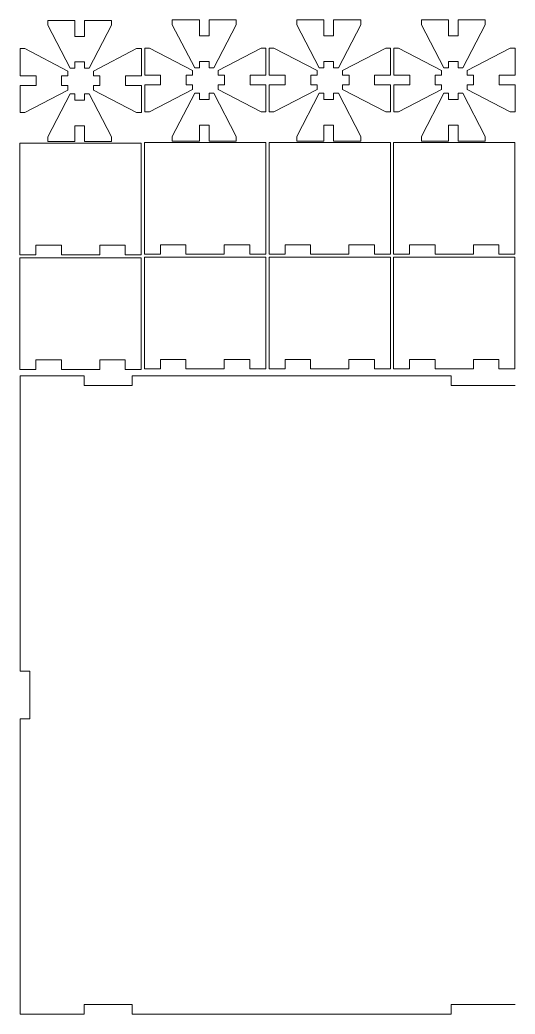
# Model space of a CAD drawing. Header units: millimetres. Extents: x 0 to 641, y 0 to 312.
# Drawn here: x 0.2 to 155.3, y 0.4 to 312 of the extents above; entities that cross this region are included whole.
import ezdxf

# ---------------------------------------------------------------- set-up
doc = ezdxf.new("R2010")
doc.units = ezdxf.units.MM
doc.layers.add('VISIBLE', color=7, linetype='Continuous', lineweight=5, true_color=0xffffff)

msp = doc.modelspace()

# ---------------------------------------------------------------- linework, layer by layer
at = {"layer": 'VISIBLE'}
for p, q in [((17.37, 311.81), (8.87, 311.81)), ((17.37, 311.81), (8.87, 311.81)), ((8.87, 311.81), (8.87, 310.31)), ((17.37, 306.81), (17.37, 311.81)), ((28.87, 311.81), (20.37, 311.81)), ((28.87, 311.81), (20.37, 311.81)), ((20.37, 306.81), (20.37, 311.81)), ((28.87, 311.81), (28.87, 310.31)), ((56.4, 311.97), (47.9, 311.97)), ((56.4, 311.97), (47.9, 311.97)), ((47.9, 311.97), (47.9, 310.47)), ((56.4, 306.97), (56.4, 311.97)), ((67.9, 311.97), (59.4, 311.97)), ((67.9, 311.97), (59.4, 311.97)), ((59.4, 306.97), (59.4, 311.97)), ((67.9, 311.97), (67.9, 310.47)), ((95.41, 311.97), (86.91, 311.97)), ((95.41, 311.97), (86.91, 311.97)), ((86.91, 311.97), (86.91, 310.47)), ((95.41, 306.97), (95.41, 311.97)), ((106.91, 311.97), (98.41, 311.97)), ((106.91, 311.97), (98.41, 311.97)), ((98.41, 306.97), (98.41, 311.97)), ((106.91, 311.97), (106.91, 310.47)), ((134.42, 311.97), (125.92, 311.97)), ((134.42, 311.97), (125.92, 311.97)), ((125.92, 311.97), (125.92, 310.47)), ((134.42, 306.97), (134.42, 311.97)), ((145.92, 311.97), (137.42, 311.97)), ((145.92, 311.97), (137.42, 311.97)), ((137.42, 306.97), (137.42, 311.97)), ((145.92, 311.97), (145.92, 310.47)), ((8.87, 310.31), (15.87, 296.81)), ((28.87, 310.31), (21.87, 296.81)), ((47.9, 310.47), (54.9, 296.97)), ((67.9, 310.47), (60.9, 296.97)), ((86.91, 310.47), (93.91, 296.97)), ((106.91, 310.47), (99.91, 296.97)), ((125.92, 310.47), (132.92, 296.97)), ((145.92, 310.47), (138.92, 296.97)), ((18.87, 306.81), (17.37, 306.81)), ((18.87, 306.81), (20.37, 306.81)), ((57.9, 306.97), (56.4, 306.97)), ((57.9, 306.97), (59.4, 306.97)), ((96.91, 306.97), (95.41, 306.97)), ((96.91, 306.97), (98.41, 306.97)), ((135.92, 306.97), (134.42, 306.97)), ((135.92, 306.97), (137.42, 306.97)), ((0.21, 294.45), (0.21, 302.95)), ((0.21, 302.95), (1.71, 302.95)), ((1.71, 302.95), (15.21, 295.95)), ((36.71, 302.95), (23.21, 295.95)), ((38.21, 302.95), (36.71, 302.95)), ((38.21, 294.45), (38.21, 302.95)), ((38.21, 294.45), (38.21, 302.95)), ((39.24, 294.61), (39.24, 303.11)), ((39.24, 303.11), (40.74, 303.11)), ((40.74, 303.11), (54.24, 296.11)), ((75.74, 303.11), (62.24, 296.11)), ((77.24, 303.11), (75.74, 303.11)), ((77.24, 294.61), (77.24, 303.11)), ((77.24, 294.61), (77.24, 303.11)), ((78.25, 294.61), (78.25, 303.11)), ((78.25, 303.11), (79.75, 303.11)), ((79.75, 303.11), (93.25, 296.11)), ((114.75, 303.11), (101.25, 296.11)), ((116.25, 303.11), (114.75, 303.11)), ((116.25, 294.61), (116.25, 303.11)), ((116.25, 294.61), (116.25, 303.11)), ((117.27, 294.61), (117.27, 303.11)), ((117.27, 303.11), (118.77, 303.11)), ((118.77, 303.11), (132.27, 296.11)), ((153.77, 303.11), (140.27, 296.11)), ((155.27, 303.11), (153.77, 303.11)), ((155.27, 294.61), (155.27, 303.11)), ((155.27, 294.61), (155.27, 303.11)), ((17.37, 296.81), (15.87, 296.81)), ((17.37, 298.81), (17.37, 296.81)), ((18.87, 298.81), (17.37, 298.81)), ((18.87, 298.81), (20.37, 298.81)), ((20.37, 298.81), (20.37, 296.81)), ((20.37, 296.81), (21.87, 296.81)), ((54.24, 294.61), (54.24, 296.11)), ((56.4, 296.97), (54.9, 296.97)), ((56.4, 298.97), (56.4, 296.97)), ((57.9, 298.97), (56.4, 298.97)), ((57.9, 298.97), (59.4, 298.97)), ((59.4, 298.97), (59.4, 296.97)), ((59.4, 296.97), (60.9, 296.97)), ((62.24, 294.61), (62.24, 296.11)), ((93.25, 294.61), (93.25, 296.11)), ((95.41, 296.97), (93.91, 296.97)), ((95.41, 298.97), (95.41, 296.97)), ((96.91, 298.97), (95.41, 298.97)), ((96.91, 298.97), (98.41, 298.97)), ((98.41, 298.97), (98.41, 296.97)), ((98.41, 296.97), (99.91, 296.97)), ((101.25, 294.61), (101.25, 296.11)), ((132.27, 294.61), (132.27, 296.11)), ((134.42, 296.97), (132.92, 296.97)), ((134.42, 298.97), (134.42, 296.97)), ((135.92, 298.97), (134.42, 298.97)), ((135.92, 298.97), (137.42, 298.97)), ((137.42, 298.97), (137.42, 296.97)), ((137.42, 296.97), (138.92, 296.97)), ((140.27, 294.61), (140.27, 296.11)), ((5.21, 294.45), (0.21, 294.45)), ((5.21, 292.95), (5.21, 294.45)), ((5.21, 292.95), (5.21, 291.45)), ((13.21, 292.95), (13.21, 294.45)), ((13.21, 294.45), (15.21, 294.45)), ((13.21, 292.95), (13.21, 291.45)), ((15.21, 294.45), (15.21, 295.95)), ((23.21, 294.45), (23.21, 295.95)), ((25.21, 294.45), (23.21, 294.45)), ((25.21, 292.95), (25.21, 294.45)), ((25.21, 292.95), (25.21, 291.45)), ((33.21, 292.95), (33.21, 294.45)), ((33.21, 294.45), (38.21, 294.45)), ((33.21, 292.95), (33.21, 291.45)), ((44.24, 294.61), (39.24, 294.61)), ((44.24, 293.11), (44.24, 294.61)), ((44.24, 293.11), (44.24, 291.61)), ((52.24, 293.11), (52.24, 294.61)), ((52.24, 294.61), (54.24, 294.61)), ((52.24, 293.11), (52.24, 291.61)), ((64.24, 294.61), (62.24, 294.61)), ((64.24, 293.11), (64.24, 294.61)), ((64.24, 293.11), (64.24, 291.61)), ((72.24, 293.11), (72.24, 294.61)), ((72.24, 294.61), (77.24, 294.61)), ((72.24, 293.11), (72.24, 291.61)), ((83.25, 294.61), (78.25, 294.61)), ((83.25, 293.11), (83.25, 294.61)), ((83.25, 293.11), (83.25, 291.61)), ((91.25, 293.11), (91.25, 294.61)), ((91.25, 294.61), (93.25, 294.61)), ((91.25, 293.11), (91.25, 291.61)), ((103.25, 294.61), (101.25, 294.61)), ((103.25, 293.11), (103.25, 294.61)), ((103.25, 293.11), (103.25, 291.61)), ((111.25, 293.11), (111.25, 294.61)), ((111.25, 294.61), (116.25, 294.61)), ((111.25, 293.11), (111.25, 291.61)), ((122.27, 294.61), (117.27, 294.61)), ((122.27, 293.11), (122.27, 294.61)), ((122.27, 293.11), (122.27, 291.61)), ((130.27, 293.11), (130.27, 294.61)), ((130.27, 294.61), (132.27, 294.61)), ((130.27, 293.11), (130.27, 291.61)), ((142.27, 294.61), (140.27, 294.61)), ((142.27, 293.11), (142.27, 294.61)), ((142.27, 293.11), (142.27, 291.61)), ((150.27, 293.11), (150.27, 294.61)), ((150.27, 294.61), (155.27, 294.61)), ((150.27, 293.11), (150.27, 291.61)), ((5.21, 291.45), (0.21, 291.45)), ((0.21, 282.95), (0.21, 291.45)), ((1.71, 282.95), (15.21, 289.95)), ((13.21, 291.45), (15.21, 291.45)), ((15.21, 291.45), (15.21, 289.95)), ((25.21, 291.45), (23.21, 291.45)), ((23.21, 291.45), (23.21, 289.95)), ((36.71, 282.95), (23.21, 289.95)), ((33.21, 291.45), (38.21, 291.45)), ((38.21, 282.95), (38.21, 291.45)), ((38.21, 282.95), (38.21, 291.45)), ((44.24, 291.61), (39.24, 291.61)), ((39.24, 283.11), (39.24, 291.61)), ((40.74, 283.11), (54.24, 290.11)), ((52.24, 291.61), (54.24, 291.61)), ((54.24, 291.61), (54.24, 290.11)), ((64.24, 291.61), (62.24, 291.61)), ((62.24, 291.61), (62.24, 290.11)), ((75.74, 283.11), (62.24, 290.11)), ((72.24, 291.61), (77.24, 291.61)), ((77.24, 283.11), (77.24, 291.61)), ((77.24, 283.11), (77.24, 291.61)), ((83.25, 291.61), (78.25, 291.61)), ((78.25, 283.11), (78.25, 291.61)), ((79.75, 283.11), (93.25, 290.11)), ((91.25, 291.61), (93.25, 291.61)), ((93.25, 291.61), (93.25, 290.11)), ((103.25, 291.61), (101.25, 291.61)), ((101.25, 291.61), (101.25, 290.11)), ((114.75, 283.11), (101.25, 290.11)), ((111.25, 291.61), (116.25, 291.61)), ((116.25, 283.11), (116.25, 291.61)), ((116.25, 283.11), (116.25, 291.61)), ((122.27, 291.61), (117.27, 291.61)), ((117.27, 283.11), (117.27, 291.61)), ((118.77, 283.11), (132.27, 290.11)), ((130.27, 291.61), (132.27, 291.61)), ((132.27, 291.61), (132.27, 290.11)), ((142.27, 291.61), (140.27, 291.61)), ((140.27, 291.61), (140.27, 290.11)), ((153.77, 283.11), (140.27, 290.11)), ((150.27, 291.61), (155.27, 291.61)), ((155.27, 283.11), (155.27, 291.61)), ((155.27, 283.11), (155.27, 291.61)), ((8.87, 275.31), (15.87, 288.81)), ((17.37, 288.81), (15.87, 288.81)), ((17.37, 286.81), (17.37, 288.81)), ((18.87, 286.81), (17.37, 286.81)), ((18.87, 286.81), (20.37, 286.81)), ((20.37, 288.81), (21.87, 288.81)), ((20.37, 286.81), (20.37, 288.81)), ((28.87, 275.31), (21.87, 288.81)), ((47.9, 275.47), (54.9, 288.97)), ((56.4, 288.97), (54.9, 288.97)), ((56.4, 286.97), (56.4, 288.97)), ((57.9, 286.97), (56.4, 286.97)), ((57.9, 286.97), (59.4, 286.97)), ((59.4, 288.97), (60.9, 288.97)), ((59.4, 286.97), (59.4, 288.97)), ((67.9, 275.47), (60.9, 288.97)), ((86.91, 275.47), (93.91, 288.97)), ((95.41, 288.97), (93.91, 288.97)), ((95.41, 286.97), (95.41, 288.97)), ((96.91, 286.97), (95.41, 286.97)), ((96.91, 286.97), (98.41, 286.97)), ((98.41, 288.97), (99.91, 288.97)), ((98.41, 286.97), (98.41, 288.97)), ((106.91, 275.47), (99.91, 288.97)), ((125.92, 275.47), (132.92, 288.97)), ((134.42, 288.97), (132.92, 288.97)), ((134.42, 286.97), (134.42, 288.97)), ((135.92, 286.97), (134.42, 286.97)), ((135.92, 286.97), (137.42, 286.97)), ((137.42, 288.97), (138.92, 288.97)), ((137.42, 286.97), (137.42, 288.97)), ((145.92, 275.47), (138.92, 288.97)), ((0.21, 282.95), (1.71, 282.95)), ((38.21, 282.95), (36.71, 282.95)), ((39.24, 283.11), (40.74, 283.11)), ((77.24, 283.11), (75.74, 283.11)), ((78.25, 283.11), (79.75, 283.11)), ((116.25, 283.11), (114.75, 283.11)), ((117.27, 283.11), (118.77, 283.11)), ((155.27, 283.11), (153.77, 283.11)), ((18.87, 278.81), (17.37, 278.81)), ((17.37, 278.81), (17.37, 273.81)), ((18.87, 278.81), (20.37, 278.81)), ((20.37, 278.81), (20.37, 273.81)), ((57.9, 278.97), (56.4, 278.97)), ((56.4, 278.97), (56.4, 273.97)), ((57.9, 278.97), (59.4, 278.97)), ((59.4, 278.97), (59.4, 273.97)), ((96.91, 278.97), (95.41, 278.97)), ((95.41, 278.97), (95.41, 273.97)), ((96.91, 278.97), (98.41, 278.97)), ((98.41, 278.97), (98.41, 273.97)), ((135.92, 278.97), (134.42, 278.97)), ((134.42, 278.97), (134.42, 273.97)), ((135.92, 278.97), (137.42, 278.97)), ((137.42, 278.97), (137.42, 273.97)), ((8.87, 273.81), (8.87, 275.31)), ((28.87, 273.81), (28.87, 275.31)), ((47.9, 273.97), (47.9, 275.47)), ((67.9, 273.97), (67.9, 275.47)), ((86.91, 273.97), (86.91, 275.47)), ((106.91, 273.97), (106.91, 275.47)), ((125.92, 273.97), (125.92, 275.47)), ((145.92, 273.97), (145.92, 275.47)), ((0.15, 273.36), (38.15, 273.36)), ((0.15, 238.36), (0.15, 273.36)), ((17.37, 273.81), (8.87, 273.81)), ((28.87, 273.81), (20.37, 273.81)), ((38.15, 238.36), (38.15, 273.36)), ((39.18, 273.52), (77.18, 273.52)), ((39.18, 238.52), (39.18, 273.52)), ((56.4, 273.97), (47.9, 273.97)), ((67.9, 273.97), (59.4, 273.97)), ((77.18, 238.52), (77.18, 273.52)), ((78.2, 273.52), (116.2, 273.52)), ((78.2, 238.52), (78.2, 273.52)), ((95.41, 273.97), (86.91, 273.97)), ((106.91, 273.97), (98.41, 273.97)), ((116.2, 238.52), (116.2, 273.52)), ((117.21, 273.52), (155.21, 273.52)), ((117.21, 238.52), (117.21, 273.52)), ((134.42, 273.97), (125.92, 273.97)), ((145.92, 273.97), (137.42, 273.97)), ((155.21, 238.52), (155.21, 273.52)), ((5.15, 241.36), (5.15, 238.36)), ((13.15, 241.36), (5.15, 241.36)), ((13.15, 238.36), (13.15, 241.36)), ((33.15, 241.36), (25.15, 241.36)), ((25.15, 241.36), (25.15, 238.36)), ((33.15, 238.36), (33.15, 241.36)), ((44.18, 241.52), (44.18, 238.52)), ((52.18, 241.52), (44.18, 241.52)), ((52.18, 238.52), (52.18, 241.52)), ((72.18, 241.52), (64.18, 241.52)), ((64.18, 241.52), (64.18, 238.52)), ((72.18, 238.52), (72.18, 241.52)), ((83.2, 241.52), (83.2, 238.52)), ((91.2, 241.52), (83.2, 241.52)), ((91.2, 238.52), (91.2, 241.52)), ((111.2, 241.52), (103.2, 241.52)), ((103.2, 241.52), (103.2, 238.52)), ((111.2, 238.52), (111.2, 241.52)), ((122.21, 241.52), (122.21, 238.52)), ((130.21, 241.52), (122.21, 241.52)), ((130.21, 238.52), (130.21, 241.52)), ((150.21, 241.52), (142.21, 241.52)), ((142.21, 241.52), (142.21, 238.52)), ((150.21, 238.52), (150.21, 241.52)), ((0.15, 238.36), (5.15, 238.36)), ((0.15, 237.42), (38.15, 237.42)), ((0.15, 202.42), (0.15, 237.42)), ((13.15, 238.36), (25.15, 238.36)), ((33.15, 238.36), (38.15, 238.36)), ((38.15, 202.42), (38.15, 237.42)), ((39.18, 238.52), (44.18, 238.52)), ((39.18, 237.58), (77.18, 237.58)), ((39.18, 202.58), (39.18, 237.58)), ((52.18, 238.52), (64.18, 238.52)), ((72.18, 238.52), (77.18, 238.52)), ((77.18, 202.58), (77.18, 237.58)), ((78.2, 238.52), (83.2, 238.52)), ((78.2, 237.58), (116.2, 237.58)), ((78.2, 202.58), (78.2, 237.58)), ((91.2, 238.52), (103.2, 238.52)), ((111.2, 238.52), (116.2, 238.52)), ((116.2, 202.58), (116.2, 237.58)), ((117.21, 238.52), (122.21, 238.52)), ((117.21, 237.58), (155.21, 237.58)), ((117.21, 202.58), (117.21, 237.58)), ((130.21, 238.52), (142.21, 238.52)), ((150.21, 238.52), (155.21, 238.52)), ((155.21, 202.58), (155.21, 237.58)), ((5.15, 205.42), (5.15, 202.42)), ((13.15, 205.42), (5.15, 205.42)), ((13.15, 202.42), (13.15, 205.42)), ((33.15, 205.42), (25.15, 205.42)), ((25.15, 205.42), (25.15, 202.42)), ((33.15, 202.42), (33.15, 205.42)), ((39.18, 202.58), (44.18, 202.58)), ((44.18, 205.58), (44.18, 202.58)), ((52.18, 205.58), (44.18, 205.58)), ((52.18, 202.58), (52.18, 205.58)), ((52.18, 202.58), (64.18, 202.58)), ((72.18, 205.58), (64.18, 205.58)), ((64.18, 205.58), (64.18, 202.58)), ((72.18, 202.58), (72.18, 205.58)), ((72.18, 202.58), (77.18, 202.58)), ((78.2, 202.58), (83.2, 202.58)), ((83.2, 205.58), (83.2, 202.58)), ((91.2, 205.58), (83.2, 205.58)), ((91.2, 202.58), (91.2, 205.58)), ((91.2, 202.58), (103.2, 202.58)), ((111.2, 205.58), (103.2, 205.58)), ((103.2, 205.58), (103.2, 202.58)), ((111.2, 202.58), (111.2, 205.58)), ((111.2, 202.58), (116.2, 202.58)), ((117.21, 202.58), (122.21, 202.58)), ((122.21, 205.58), (122.21, 202.58)), ((130.21, 205.58), (122.21, 205.58)), ((130.21, 202.58), (130.21, 205.58)), ((130.21, 202.58), (142.21, 202.58)), ((150.21, 205.58), (142.21, 205.58)), ((142.21, 205.58), (142.21, 202.58)), ((150.21, 202.58), (150.21, 205.58)), ((150.21, 202.58), (155.21, 202.58)), ((0.15, 202.42), (5.15, 202.42)), ((0.28, 200.43), (20.28, 200.43)), ((0.28, 200.43), (20.28, 200.43)), ((0.28, 107.93), (0.28, 200.43)), ((13.15, 202.42), (25.15, 202.42)), ((20.28, 200.43), (20.28, 197.43)), ((33.15, 202.42), (38.15, 202.42)), ((35.28, 200.43), (135.28, 200.43)), ((35.28, 197.43), (35.28, 200.43)), ((35.28, 200.43), (135.28, 200.43)), ((135.28, 200.43), (135.28, 197.43)), ((20.28, 197.43), (35.28, 197.43)), ((135.28, 197.43), (155.28, 197.43)), ((3.28, 107.93), (0.28, 107.93)), ((3.28, 92.93), (3.28, 107.93)), ((0.28, 92.93), (3.28, 92.93)), ((0.28, 0.43), (0.28, 92.93)), ((20.28, 3.43), (35.28, 3.43)), ((20.28, 0.43), (20.28, 3.43)), ((35.28, 3.43), (35.28, 0.43)), ((135.28, 3.43), (155.28, 3.43)), ((135.28, 0.43), (135.28, 3.43)), ((0.28, 0.43), (20.28, 0.43)), ((35.28, 0.43), (135.28, 0.43))]:
    msp.add_line(p, q, dxfattribs=at)

doc.saveas('drawing.dxf')
